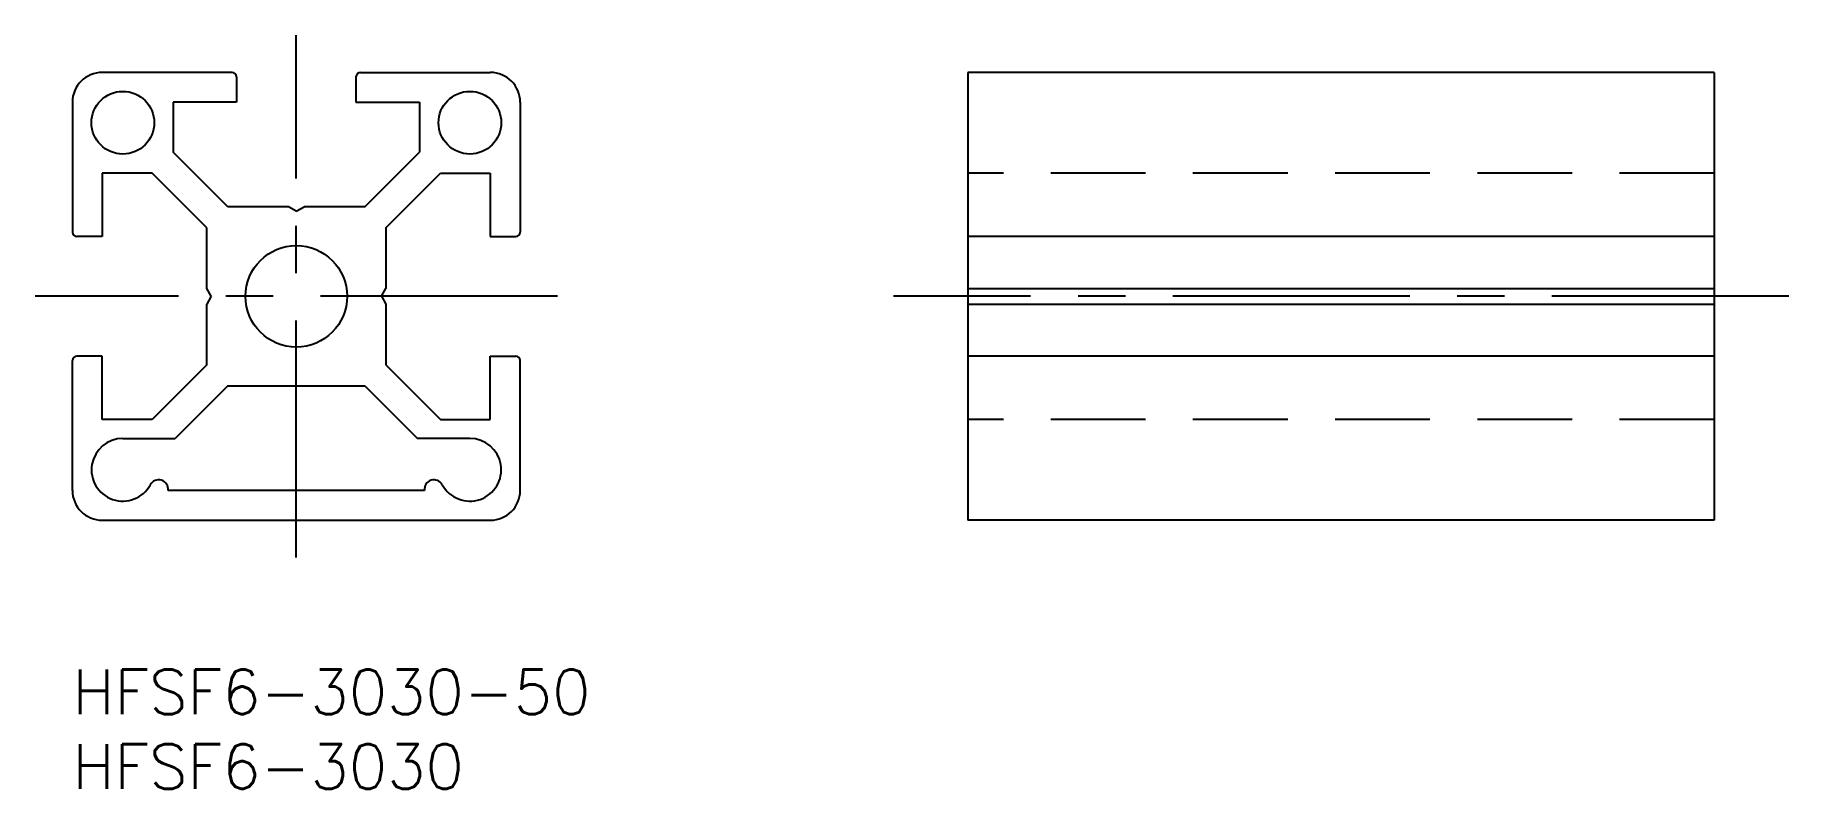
# Model space of a CAD drawing. Extents: x -2 to 115, y -8 to 43.
import ezdxf

# ---------------------------------------------------------------- set-up
doc = ezdxf.new("R2010")
doc.units = 0
doc.header["$LTSCALE"] = 0.5
doc.linetypes.add('CENTER', pattern=[50.8, 31.75, -6.35, 6.35, -6.35])
doc.linetypes.add('DASHED', pattern=[19.05, 12.7, -6.35])
for name, color, linetype in [('MSM_CENTER', 1, 'CENTER'), ('MSM_CONTINUOUS', 7, 'CONTINUOUS'), ('MSM_DASHED', 4, 'DASHED'), ('MSM_PART_NUMBER', 7, 'CONTINUOUS')]:
    doc.layers.add(name, color=color, linetype=linetype)
doc.styles.get("Standard").update_dxf_attribs({"font": 'txt.shx', "height": 3, "bigfont": 'bigfont.shx'})

# ---------------------------------------------------------------- blocks, each defined once
blk = doc.blocks.new('*U2')
at = {"layer": 'MSM_PART_NUMBER'}
blk.add_text('HFSF6-3030-50', height=3, dxfattribs=at).set_placement((0, -3))
blk = doc.blocks.new('*U3')
at = {"layer": 'MSM_PART_NUMBER'}
blk.add_text('HFSF6-3030', height=3, dxfattribs=at).set_placement((0, -8))

msp = doc.modelspace()

# ---------------------------------------------------------------- linework, layer by layer
at = {"layer": 'MSM_CENTER'}
for p, q in [((15, 7.5), (15, 42.5)), ((32.5, 25), (-2.5, 25)), ((115, 25), (55, 25))]:
    msp.add_line(p, q, dxfattribs=at)
at = {"layer": 'MSM_CONTINUOUS'}
for p, q in [((10.7, 40), (2, 40)), ((19.3, 40), (28, 40)), ((60, 40), (60, 10)), ((110, 40), (60, 40)), ((110, 40), (110, 10)), ((11, 39.7), (11, 38)), ((19, 39.7), (19, 38)), ((0, 38), (0, 29.3)), ((11, 38), (6.75, 38)), ((6.75, 38), (6.75, 34.66)), ((19, 38), (23.25, 38)), ((23.25, 38), (23.25, 34.66)), ((30, 38), (30, 29.3)), ((10.41, 31), (6.75, 34.66)), ((19.59, 31), (23.25, 34.66)), ((2, 33.25), (2, 29)), ((5.34, 33.25), (2, 33.25)), ((9, 29.59), (5.34, 33.25)), ((21, 29.59), (24.66, 33.25)), ((24.66, 33.25), (28, 33.25)), ((28, 33.25), (28, 29)), ((14.48, 31), (10.41, 31)), ((15, 30.7), (14.48, 31)), ((15, 30.7), (15.52, 31)), ((19.59, 31), (15.52, 31)), ((9, 25.52), (9, 29.59)), ((21, 29.59), (21, 25.52)), ((2, 29), (0.3, 29)), ((28, 29), (29.7, 29)), ((110, 29), (60, 29)), ((9.3, 25), (9, 25.52)), ((9.3, 25), (9, 24.48)), ((20.7, 25), (21, 25.52)), ((20.7, 25), (21, 24.48)), ((60, 25.52), (110, 25.52)), ((9, 20.41), (9, 24.48)), ((21, 24.48), (21, 20.41)), ((60, 24.48), (110, 24.48)), ((0, 12), (0, 20.7)), ((2, 21), (0.3, 21)), ((2, 16.75), (2, 21)), ((9, 20.41), (5.34, 16.75)), ((21, 20.41), (24.66, 16.75)), ((28, 16.75), (28, 21)), ((28, 21), (29.7, 21)), ((30, 12), (30, 20.7)), ((110, 21), (60, 21)), ((10.41, 19), (6.89, 15.47)), ((10.41, 19), (19.59, 19)), ((19.59, 19), (23.11, 15.47)), ((5.34, 16.75), (2, 16.75)), ((24.66, 16.75), (28, 16.75)), ((0, 16.35), (0, 16.35)), ((3.38, 15.47), (6.89, 15.47)), ((26.63, 15.47), (23.11, 15.47)), ((0, 14.18), (0, 14.17)), ((23.58, 12), (6.42, 12)), ((2, 10), (28, 10)), ((110, 10), (60, 10))]:
    msp.add_line(p, q, dxfattribs=at)
for centre, radius in [((3.38, 36.63), 2.1), ((26.63, 36.63), 2.1), ((15, 25), 3.4)]:
    msp.add_circle(centre, radius, dxfattribs=at)
for centre, radius, start, end in [((2, 38), 2, 90, 180), ((10.7, 39.7), 0.3, 360, 90), ((19.3, 39.7), 0.3, 90, 180), ((28, 38), 2, 0.0001, 90.0001), ((0.3, 29.3), 0.3, 180, 270), ((29.7, 29.3), 0.3, 270, 360), ((0.3, 20.7), 0.3, 90, 180), ((29.7, 20.7), 0.3, 360, 90), ((3.38, 13.38), 2.1, 90, 331.5335), ((26.63, 13.38), 2.1, 208.4665, 90), ((2, 12), 2, 180, 270), ((5.78, 12.07), 0.637, 353.6793, 151.5335), ((24.22, 12.07), 0.637, 28.4665, 186.3207), ((28, 12), 2, 270, 0)]:
    msp.add_arc(centre, radius, start, end, dxfattribs=at)
at = {"layer": 'MSM_DASHED'}
for p, q in [((110, 33.25), (60, 33.25)), ((110, 16.75), (60, 16.75))]:
    msp.add_line(p, q, dxfattribs=at)

# ---------------------------------------------------------------- block references
at = {"layer": 'MSM_CONTINUOUS'}
for name in ['*U2', '*U3']:
    msp.add_blockref(name, (0, 0), dxfattribs=at)

doc.saveas('drawing.dxf')
